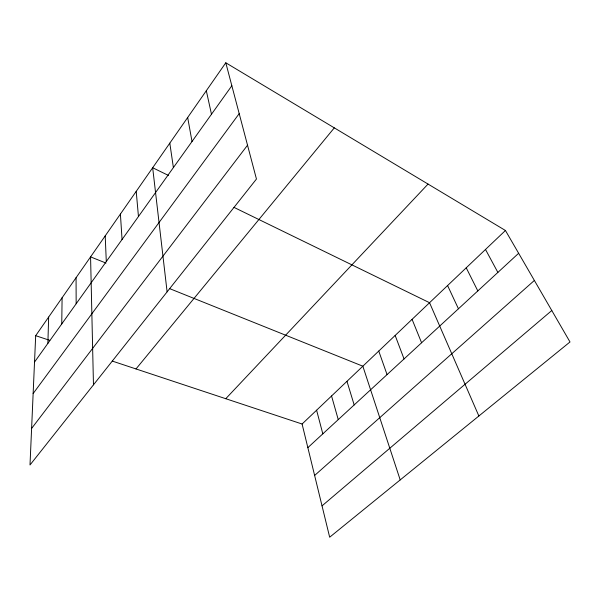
<?xml version="1.0" encoding="UTF-8"?>
<svg xmlns="http://www.w3.org/2000/svg" width="600" height="600" viewBox="0 0 600 600"><rect width="100%" height="100%" fill="white"/><g stroke="black" fill="none" stroke-linecap="round" stroke-linejoin="round"><path stroke-width="0.9" d="M61.748 323.947L62.1 297.757M47.88 343.373L48.653 317.062M35.685 335.678L30 464.978L256.455 179.04L225.788 62.782L35.685 335.678L49.793 340.358M34.523 362.077L231.84 85.74M33.135 393.562L239.197 113.632M31.605 428.452L247.53 145.208M136.005 368.947L334.298 127.86M225.757 398.707L428.048 184.08M302.093 424.02L505.44 230.49L570 341.962L329.67 537.217L302.093 424.02L112.26 361.072M307.853 447.645L518.64 253.282M314.625 475.47L534.375 280.447M322.035 505.868L551.79 310.522M105.983 263.07L90.57 256.882L93.465 384.84M169.627 288.623L362.85 366.195L400.2 479.91M168.458 175.44L152.67 167.745L167.108 291.855M233.97 207.375L429.548 302.715L478.868 416.002M225.788 62.782L505.44 230.49M485.498 249.465L497.873 272.43M466.23 267.803L477.817 290.925M447.585 285.548L458.445 308.79M412.08 319.343L421.59 342.772M395.16 335.445L404.048 358.942M378.757 351.06L387.06 374.61M346.965 381.315L354.173 404.933M331.553 395.985L338.25 419.61M316.605 410.213L322.815 433.838M206.317 90.735L211.478 114.255M187.672 117.495L192.015 141.51M169.808 143.145L173.392 167.595M136.215 191.37L138.458 216.517M120.405 214.058L122.055 239.498M105.203 235.882L106.297 261.555M76.065 277.71L76.162 303.757"/></g></svg>
